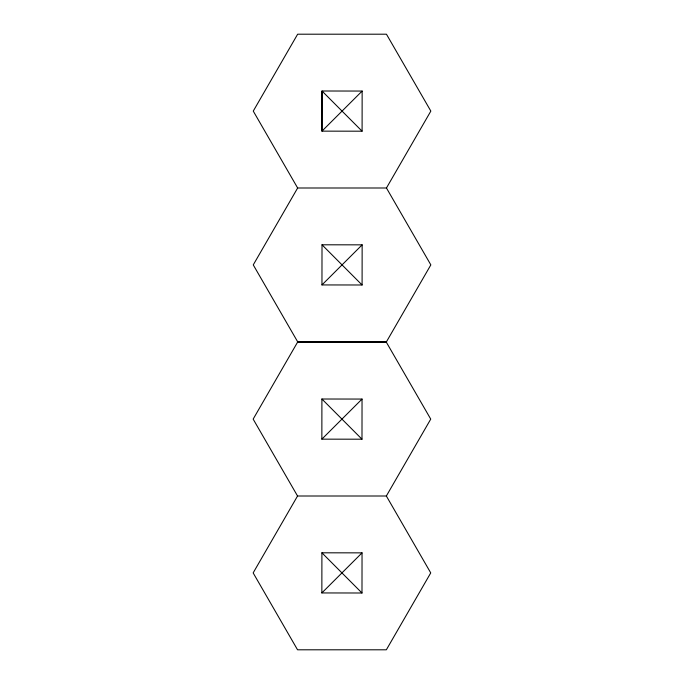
<?xml version="1.0" encoding="UTF-8"?>
<svg xmlns="http://www.w3.org/2000/svg" width="684" height="684" viewBox="0 0 684 684"><rect width="100%" height="100%" fill="white"/><g stroke="black" fill="none" stroke-linecap="round" stroke-linejoin="round"><path stroke-width="1.03" d="M321.959 284.937L322.01 244.795L362.144 244.846L362.092 284.989L321.95 284.937L362.144 244.846M321.856 439.154L321.907 399.011L362.041 399.063L361.99 439.205L321.856 439.154L362.041 399.063M321.856 592.942L321.907 552.809L362.041 552.86L361.99 593.002L321.856 592.942L362.041 552.86M362.092 131.191L362.144 91.058L322.01 90.998L321.95 131.14L362.092 131.191L322.01 90.998L321.959 131.14L362.144 91.058M297.651 187.997L253.26 264.888L297.651 341.786L386.451 341.786L430.843 264.888L386.451 187.997L430.843 111.099L386.451 34.2L297.651 34.2L253.26 111.099L297.651 187.997L386.451 187.997M297.549 496.003L253.157 572.901L297.549 649.8L386.349 649.8L430.74 572.901L386.349 496.003L430.74 419.112L386.349 342.214L297.549 342.214L253.157 419.112L297.549 496.003L386.349 496.003M322.01 244.795L362.092 284.989M321.907 399.011L361.99 439.205M321.907 552.809L361.99 593.002"/></g></svg>
